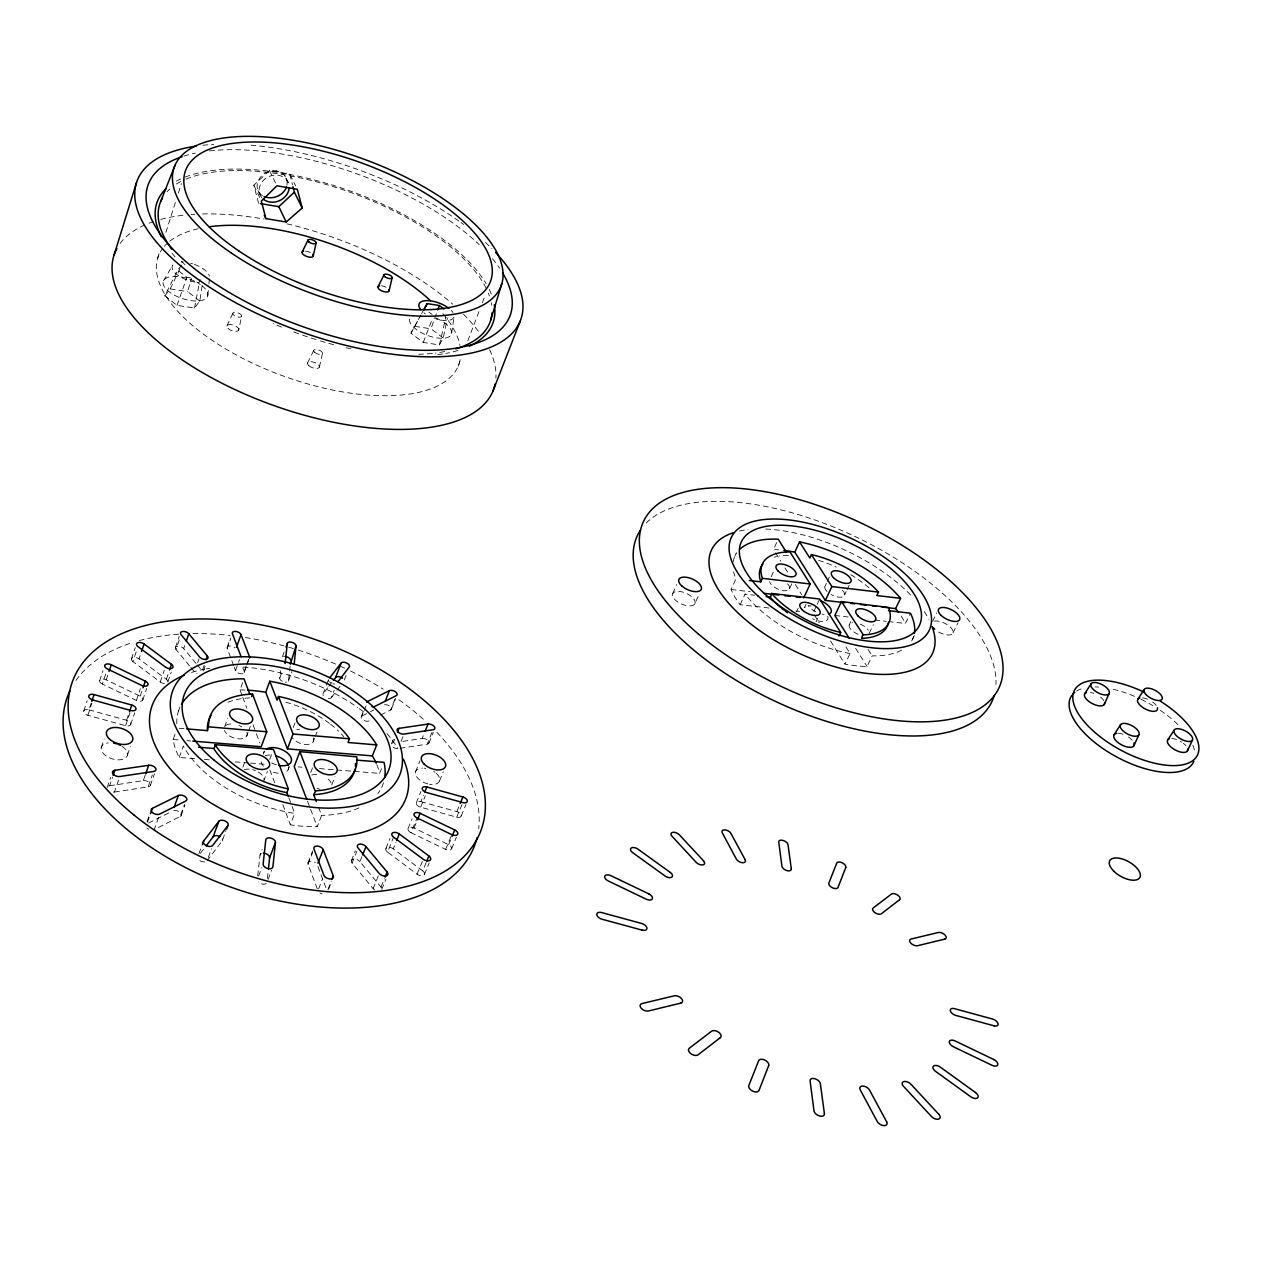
<?xml version="1.0" encoding="UTF-8"?>
<svg xmlns="http://www.w3.org/2000/svg" width="1262" height="1262" viewBox="0 0 1262 1262"><rect width="100%" height="100%" fill="white"/><g stroke="black" fill="none" stroke-linecap="round" stroke-linejoin="round"><path stroke-width="0.75" stroke-dasharray="5 3.75" d="M207.804 295.482L208.735 285.733M208.924 283.792L209.492 277.955M267.418 878.399L268.222 870.89M290.118 665.989L288.556 680.612A4.606 2.508 19.8 0 1 285.449 682.19M257.7 875.781L260.004 855.147L262.149 849.358M282.325 681.306A4.606 2.508 19.8 0 1 279.738 678.12L280.543 670.816M451.67 333.121L454.068 316.32M181.712 265.083L177.69 270.163L164.833 295.797L176.995 305.388L194.522 308.023L199.743 301.097L202.157 285.764M194.522 308.023L200.059 279.375M238.755 330.013A6.278 2.839 18.9 0 0 230.694 324.602A6.278 2.839 18.9 0 0 229.006 329.224A6.278 2.839 18.9 0 0 238.755 330.013L241.61 316.273A4.606 2.051 19 0 0 235.694 312.329A4.606 2.051 19 0 0 234.464 315.674A4.606 2.051 19 0 0 241.61 316.273M420.751 315.185L410.955 333.152L423.259 342.459L439.444 344.905L443.23 338.042L447.442 317.929M319.396 367.116L322.457 353.439M439.444 344.905L445.77 317.503M199.743 301.097L187.612 291.585L191.493 278.413M157.576 258.505L159.943 251.012M165.906 232.303L176.017 200.5M178.399 193.007L181.365 183.653M83.797 710.932L87.173 700.741M88.971 709.828L126.594 720.239A4.874 2.761 17.8 0 1 130.775 724.262A4.874 2.761 17.8 0 1 125.585 725.713L87.851 715.286A4.906 2.776 17.3 0 1 83.686 711.247A4.906 2.776 17.3 0 1 88.971 709.828L91.227 703.06M87.851 715.286L91.811 703.407M99.635 680.786L102.995 670.706M102.348 684.051A4.811 2.682 17.5 0 1 100.045 679.902A4.811 2.682 17.5 0 1 106.213 679.839L140.161 696.182A4.811 2.698 18 0 1 142.527 700.363A4.811 2.698 18 0 1 136.391 700.442L102.348 684.051L106.276 672.299M106.213 679.839L108.469 673.135M101.291 747.483L104.178 738.948M131.453 658.874L135.239 647.69M164.391 683.531A4.748 2.619 18.3 0 1 160.258 682.001L132.92 661.54L136.706 650.356M167.846 681.322A4.748 2.619 18.3 0 0 166.332 679.287L139.041 658.89L140.934 653.306M126.594 720.239L128.898 713.487M125.585 725.713L130.191 712.178M136.391 700.442L140.397 688.721M107.16 787.646L110.693 777.297M140.161 696.182L142.464 689.494M108.674 786.005A5.048 2.95 17.6 0 1 109.62 785.753L112.57 777.155M130.68 724.593L134.734 712.778M142.732 700.094L146.755 688.374M113.359 792.094A5.048 2.95 17.6 0 0 114.448 792.031L118.596 779.979M127.462 755.102L130.38 746.583M160.258 682.001L164.265 670.39M175.434 647.469L179.267 636.411M189.521 665.863L175.986 649.425L179.819 638.367M166.332 679.287L168.919 671.841M167.846 681.985L171.301 672.047M196.02 663.418L183.7 648.51L185.624 642.989M109.62 785.753L143.3 780.657L145.682 773.827M114.448 792.031L148.159 786.873L152.355 774.9M150.32 785.658L154.5 773.701M178.321 711.642L180.087 706.578M176.995 305.388L186.886 277.325L177.69 270.163M197.692 662.597L199.002 658.89M194.679 758.651L179.267 757.437A108.374 61.207 19.9 0 1 173.178 739.485L175.465 732.985M147.023 821.546L148.853 816.372M147.512 822.193L149.957 815.284M204.144 665.326L202.188 670.863L197.251 664.9M203.419 671.005L205.375 665.468M179.267 757.437L183.321 746A108.627 60.986 20 0 0 294.709 813.406L290.355 824.796A108.374 61.207 19.9 0 0 317.251 826.689L321.652 815.347L318.308 806.733M158.523 817.492L154.248 829.576L180.135 816.467L184.441 804.493M227.223 647.106L230.473 637.988M233.612 665.453L227.207 648.337L230.457 639.219M181.207 815.394L184.899 805.14M246.185 665.91L244.197 671.4A4.638 2.524 19.3 0 1 240.916 673.798A4.638 2.524 19.3 0 1 235.537 670.579L239.496 659.584M443.23 338.042L430.973 328.814L438.056 309.111M246.847 664.08L248.835 658.59M224.62 726.865L227.633 718.52M244.197 672.646L248.835 659.837M242.052 695.425L240.001 689.935L242.683 682.537M198.939 853.648L202.094 845.051M246.784 735.935L247.999 732.607M248.614 730.95L250.444 725.95M208.325 857.387L211.495 848.79M284.155 652.044L281.978 658.023A4.559 2.445 19.8 0 1 284.076 656.508M242.888 767.17L244.749 762.122M279.738 678.12L282.42 670.848M207.063 860.826L222.159 841.028L225.945 830.775M288.367 681.18L291.932 671.526M263.237 754.171L264.342 751.174A14.45 8.156 19.9 0 0 263.853 753.998M269.705 759.472L271.567 754.471M263.584 781.446L267.355 771.382M293.241 727.59L295.103 722.653M288.209 769.552L289.345 766.57M322.914 694.21L325.927 686.418M326.353 685.156L328.672 679.177M258.584 876.112L261.833 867.562M313.307 741.52L314.569 738.238M315.185 736.582L317.062 731.66M328.341 698.454A4.606 2.508 20.4 0 0 331.401 697.602L334.162 690.361M458.138 366.217L460.898 358.96M467.808 340.835L479.56 310.026M482.321 302.77L485.081 295.513M268.112 879.425L271.598 870.181M346.088 675.438L343.769 681.37A4.559 2.445 20.5 0 0 343.769 679.54M310.72 772.518L312.629 767.533M423.259 342.459L432.219 319.191M331.764 784.98L334.982 776.698M361.279 716.784L363.377 711.358M369.056 720.917A4.606 2.524 21 0 1 362.872 719.766A4.606 2.524 21 0 1 362.147 715.87L363.551 712.241M364.261 710.443L366.359 705.016M308.007 862.751L312.613 850.935M317.267 888.842L308.054 864.233L312.66 852.402M318.592 888.905L322.599 878.731M380.667 715.049L390.621 710.017L394.864 699.243M391.457 709.102L395.7 698.328M327.915 889.473L331.259 881.002M328.625 889.284L331.322 882.501M319.444 768.59L379.625 773.385L381.503 768.653M391.425 743.917L394.312 736.677M394.675 739.216L393.223 742.829A4.638 2.556 21.4 0 0 391.299 744.533M351.357 860.81L355.348 850.762M374.814 890.01A4.969 2.934 21.8 0 1 373.126 888.606L352.098 863.082L356.767 851.361M401.095 741.33L403.256 735.888M381.518 887.896A4.969 2.934 21.8 0 0 380.998 887.107L359.954 861.646L361.957 856.63M402.893 741.378L422.218 738.444L424.395 733.048M415.561 771.697L419.978 760.797M400.133 748.287L427.203 744.138L432.298 731.55M385.951 848.474L389.974 838.536M428.954 743.05L433.323 732.275M426.146 862.593L422.723 870.875A4.906 2.855 22.3 0 1 423.606 875.307A4.906 2.855 22.3 0 1 417.075 874.203L387.544 852.087L393.586 837.163M373.126 888.606L378.568 875.181M422.723 870.875L393.239 848.837L395.937 842.227M380.998 887.107L384.405 878.731M416.286 802.837L420.924 791.432M381.771 889.426L385.872 879.377M408.068 828.598L412.09 818.738M420.861 801.622L456.828 811.576A4.732 2.666 22.5 0 1 461.261 815.599A4.732 2.666 22.5 0 1 456.718 817.161L420.656 807.207A4.748 2.682 22 0 1 416.239 803.168A4.748 2.682 22 0 1 420.861 801.622L423.511 795.123M420.656 807.207L425.31 795.801M411.018 832.715A4.811 2.745 22 0 1 408.225 828.298A4.811 2.745 22 0 1 414.062 828.046L448.594 844.672A4.811 2.761 22.6 0 1 451.433 849.121A4.811 2.761 22.6 0 1 445.628 849.389L411.018 832.715L417.044 817.934M414.062 828.046L416.744 821.483M439.602 780.847L443.325 771.792M417.075 874.203L423.243 859.264M424.363 874.534L429.175 862.94M456.828 811.576L459.51 805.093M456.718 817.161L462.113 804.194M445.628 849.389L451.78 834.639M448.594 844.672L451.323 838.126M461.214 815.93L465.946 804.588M451.591 848.805L456.371 837.353M672.741 593.487L676.669 584.574M694.857 603.741A12.194 5.853 23.9 0 0 680.612 591.594A12.194 5.853 23.9 0 0 675.896 600.57A12.194 5.853 23.9 0 0 694.857 603.741L699.621 593.061M734.847 556.258L736.424 552.724M768.952 608L740.179 604.719A97.884 45.511 25.1 0 1 731.108 589.512L735.888 578.911A98.089 45.29 25.1 0 1 733.632 571.781M740.179 604.719L745.006 594.102L754.629 595.207M776.635 542.628L773.496 549.506A97.884 45.511 25.1 0 1 778.607 549.822M771.208 576.75L774.411 569.777M789.57 588.471L791.984 583.233M796.543 611.739L798.183 608.221M806.039 604.246L804.415 607.716A13.03 6.089 25.1 0 1 811.182 605.949M824.796 586.783L826.421 583.328M827.225 581.593L829.67 576.418M813.911 611.265L816.372 606.012M817.192 604.277L819.669 599.024M816.041 621.85L817.681 618.348M226.892 325.864L232.918 313.228M844.562 594.923L846.203 591.484M847.023 589.748L849.468 584.59M849.121 625.037L850.777 621.567M164.833 295.797L170.212 288.919L180.072 268.49M901.604 650.151A98.089 45.29 25.1 0 1 872.184 655.893L867.057 666.446A97.884 45.511 25.1 0 1 844.972 664.112L850.067 653.527L845.051 645.529M869.202 633.303L873.399 624.627M888.259 621.551L905.422 623.491L910.454 613.206M912.631 639.14L914.351 635.654M932.555 621.377L936.735 612.906M307.549 362.983L313.781 350.41M952.968 632.877L958.047 622.734M410.955 333.152L421.051 314.979M421.634 313.544L424.316 308.654M163.524 280.748L172.484 265.604M331.401 697.602L335.897 691.702M337.017 690.219L340.393 685.802M200.358 853.396L203.86 848.837M327.71 687.774L323.182 693.674A4.606 2.508 20.4 0 0 323.167 695.52M328.846 686.307L332.237 681.89M258.584 203.245L253.836 185.214L269.484 170.575L289.787 174.109L295.655 185.924M148.632 823.045L169.392 812.618M362.147 715.87L368.788 712.525M370.46 711.689L373.773 710.033M249.86 697.886L247.226 698.028A77.219 43.35 20 0 0 226.466 702.839M788.387 555.375L785.248 555.454A69.725 32.197 25.1 0 0 779.395 556.053M204.302 759.424L210.076 759.882M235.111 761.869L248.582 762.942M250.507 763.1L267.828 764.488M298.084 766.886L301.965 767.201M173.178 739.485L179.046 739.974M186.871 740.62L190.783 740.936M179.078 728.253L184.757 728.726M795.817 611.045L799.666 611.486M834.845 615.477L848.19 616.992M874.897 620.036L886.35 621.33M731.108 589.512L750.212 591.72M170.212 288.919L187.612 291.585M414.882 326.353L430.973 328.814M186.886 277.325L190.641 277.908M428.954 312.14L432.046 314.459M190.751 667.346L194.443 671.826A4.685 2.571 18.7 0 0 196.967 673.577M868.13 649.52L872.184 655.893M855.62 648.352L867.057 666.446M775.578 552.851L780.784 561.196M784.948 567.868L789.113 574.557M795.36 584.574L801.607 594.591M814.116 614.657L819.259 622.907M830.57 641.033L844.972 664.112M286.174 178.289L288.272 182.533M269.484 170.575L276.062 184.094M258.016 190.594L260.051 194.869M253.836 185.214L260.54 199.317M307.471 801.181L317.251 826.689M242.903 667.977L244.197 671.4M317.945 866.584L327.237 891.161M288.84 797.821L291.443 804.746M292.106 806.481L294.709 813.406M234.259 667.156L235.537 670.579M242.746 697.271L246.847 708.266M252.999 724.751L255.744 732.086M256.423 733.916L259.846 743.081M269.879 769.962L274.659 782.755M282.846 804.683L290.355 824.796M289.787 174.109L292.532 184.946M120.127 243.456A201.305 89.129 19.6 0 1 143.805 225.393M149.09 223.169A201.305 89.129 19.6 0 1 153.286 221.655M160.7 219.43A201.305 89.129 19.6 0 1 185.719 214.982M191.177 214.508A201.305 89.129 19.6 0 1 194.884 214.272M202.488 213.956A201.305 89.129 19.6 0 1 264.026 219.083M287.026 223.831A201.305 89.129 19.6 0 1 452.853 304.268M463.548 314.301A201.305 89.129 19.6 0 1 479.86 333.342M489.609 349.684A201.305 89.129 19.6 0 1 495.903 378.143M202.882 145.272A203.987 85.958 19.8 0 1 213.72 144.404M250.917 145.177A203.987 85.958 19.8 0 1 459.683 221.623M461.009 222.569A203.987 85.958 19.8 0 1 463.643 224.494M485.413 242.399A203.987 85.958 19.8 0 1 491.88 248.63M201.873 285.638A23.379 10.364 18.5 0 1 191.272 300.656A23.379 10.364 18.5 0 1 163.65 280.511A23.379 10.364 18.5 0 1 200.201 284.423M198.765 282.451A19.529 8.566 18.5 0 1 196.951 282.325M195.058 282.073A19.529 8.566 18.5 0 1 176.443 274.154A19.529 8.566 18.5 0 1 173.651 264.137M181.286 262.023A19.529 8.566 18.5 0 1 183.022 262.054M190.578 263.237A19.529 8.566 18.5 0 1 192.518 263.805M194.458 264.436A19.529 8.566 18.5 0 1 209.397 276.062M183.905 156.094A192.408 81.052 19.8 0 1 195.263 153.144M209.445 150.888A192.408 81.052 19.8 0 1 479.166 244.576M492.495 258.757A192.408 81.052 19.8 0 1 499.594 268.191M458.027 350.473A178.463 75.878 19.8 0 1 445.754 353.423M442.71 353.959A178.463 75.878 19.8 0 1 436.368 354.843M351.01 348.833A178.463 75.878 19.8 0 1 345.804 347.681M333.61 344.668A178.463 75.878 19.8 0 1 319.601 340.693M316.099 339.62A178.463 75.878 19.8 0 1 309.111 337.364M307.36 336.78A178.463 75.878 19.8 0 1 300.403 334.367M298.668 333.752A178.463 75.878 19.8 0 1 291.759 331.18M281.505 327.11A178.463 75.878 19.8 0 1 273.081 323.529M175.071 256.88A178.463 75.878 19.8 0 1 172.121 253.331M176.459 181.16A178.463 75.878 19.8 0 1 180.624 179.03M185.12 177.09A178.463 75.878 19.8 0 1 348.785 190.515A178.463 75.878 19.8 0 1 486.154 283.713M489.246 289.471A178.463 75.878 19.8 0 1 492.196 296.538M444.65 351.577A175.386 74.568 19.8 0 1 435.5 353.029M432.298 353.392A175.386 74.568 19.8 0 1 418.81 354.291M184.978 264.72A175.386 74.568 19.8 0 1 180.529 260.051M166.963 191.824A175.386 74.568 19.8 0 1 169.771 189.032M176.475 184A175.386 74.568 19.8 0 1 184.552 179.74M186.035 179.109A175.386 74.568 19.8 0 1 352.382 193.07A175.386 74.568 19.8 0 1 486.533 288.966M488.394 293.147A175.386 74.568 19.8 0 1 489.419 295.907M491.265 302.659A175.386 74.568 19.8 0 1 491.707 305.309M286.916 185.246A15.365 13.456 -17.2 0 0 285.37 176.712L284.313 175.26A15.381 13.267 -22.2 0 0 276.457 170.875M460.173 359.67A159.706 70.215 19.7 0 1 280.763 375.098A159.706 70.215 19.7 0 1 162.12 249.119M164.344 246.295A159.706 70.215 19.7 0 1 166.915 243.629M169.818 241.137A159.706 70.215 19.7 0 1 198.591 228.627M442.994 313.733A159.706 70.215 19.7 0 1 459.952 345.346M436.147 318.119A22.274 9.67 20.8 0 1 451.118 334.809A22.274 9.67 20.8 0 1 426.382 335.014A22.274 9.67 20.8 0 1 409.787 318.339M453.878 317.141A18.614 7.982 20.8 0 1 435.5 318.718M425.278 313.749A18.614 7.982 20.8 0 1 423.922 312.739M451.244 310.452A18.614 7.982 20.8 0 1 452.9 312.519M305.593 251.122A5.9 2.508 19.6 0 1 311.146 253.078M381.345 285.78A5.884 2.524 20.3 0 1 386.882 287.736M262.433 195.642A15.365 13.014 -26.7 0 1 261.029 194.6L258.789 192.061A15.333 12.699 -30.7 0 1 265.067 173.178L268.727 171.506A15.365 13.014 -26.7 0 1 276.473 170.859M261.881 197.771A15.396 13.156 -24.5 0 1 268.033 177.011A15.396 13.156 -24.5 0 1 288.824 184.157M422.218 738.444A4.606 2.524 21.8 0 1 428.307 740.747A4.606 2.524 21.8 0 1 427.203 744.138M397.262 748.634A4.638 2.556 21.4 0 1 393.176 747.246M334.84 683.988A4.622 2.492 20.5 0 1 332.789 683.752M330.739 682.931A4.622 2.492 20.5 0 1 329.871 682.363M329.161 681.701A4.622 2.492 20.5 0 1 328.42 679.729M227.207 648.337A4.606 2.477 19.1 0 1 229.479 645.986A4.606 2.477 19.1 0 1 234.827 647.848M384.484 704.78A4.559 2.477 21.2 0 1 390.242 706.483A4.559 2.477 21.2 0 1 390.621 710.017M387.544 852.087A4.874 2.824 21.8 0 1 386.724 847.717A4.874 2.824 21.8 0 1 393.239 848.837M266.314 883.432A5.08 3.045 20.1 0 1 258.284 881.917M260.004 855.147A5.016 2.981 20 0 1 261.423 853.475M173.73 810.583A5.016 2.95 18.6 0 1 180.119 812.412A5.016 2.95 18.6 0 1 180.135 816.467M148.806 829.292A5.08 3.013 18.3 0 1 146.881 828.03M436.337 773.369A12.872 7.146 22 0 1 439.192 781.746A12.872 7.146 22 0 1 429.506 784.238M427.834 783.891A12.872 7.146 22 0 1 415.655 774.805A12.872 7.146 22 0 1 422.518 768.101M424.064 768.164A12.872 7.146 22 0 1 425.688 768.369M433.718 771.413A12.872 7.146 22 0 1 435.09 772.36M75.988 680.455A216.733 123.092 19.9 0 1 131.769 642.815M139.262 640.607A216.733 123.092 19.9 0 1 180.545 634.076M193.023 633.603A216.733 123.092 19.9 0 1 230.141 635.464M245.396 637.531A216.733 123.092 19.9 0 1 283.855 645.844M288.651 647.185A216.733 123.092 19.9 0 1 293.431 648.589M298.195 650.056A216.733 123.092 19.9 0 1 338.626 665.421M340.141 666.099A216.733 123.092 19.9 0 1 346.135 668.876M350.599 671.037A216.733 123.092 19.9 0 1 383.222 689.194M398.934 699.732A216.733 123.092 19.9 0 1 425.783 721.454M436.904 732.37A216.733 123.092 19.9 0 1 478.661 828.803M383.522 782.771A108.627 60.986 20 0 1 377.985 793.451M358.96 807.885A108.627 60.986 20 0 1 321.652 815.347M176.79 723.804A108.627 60.986 20 0 1 179.709 707.887M285.811 702.224A77.219 43.35 20 0 1 329.461 723.378M330.565 724.214A77.219 43.35 20 0 1 338.626 731.25M341.308 733.995A77.219 43.35 20 0 1 343.769 736.787M121.988 746.284A13.63 7.84 17.7 0 1 123.802 758.935A13.63 7.84 17.7 0 1 103.736 753.919A13.63 7.84 17.7 0 1 108.343 742.876M191.619 672.441A135.113 76.02 20 0 1 204.57 669.175M206.274 668.86A135.113 76.02 20 0 1 209.729 668.292M243.077 667.077A135.113 76.02 20 0 1 357.714 707.54M359.323 708.692A135.113 76.02 20 0 1 364.055 712.21M387.008 733.664A135.113 76.02 20 0 1 397.861 748.413M244.181 769.725A12.21 6.988 19.6 0 1 249.497 769.142M252.542 769.646A12.21 6.988 19.6 0 1 255.555 770.625M258.363 772.028A12.21 6.988 19.6 0 1 264.042 779.679M288.683 766.712A14.418 8.171 19.9 0 1 286.143 771.729M278.318 773.18A14.418 8.171 19.9 0 1 271.125 771.445M263.411 766.192A14.418 8.171 19.9 0 1 261.565 758.636M265.257 755.733A14.418 8.171 19.9 0 1 271.504 755.07M313.323 737.954A11.863 6.61 20.2 0 1 306.634 744.485A11.863 6.61 20.2 0 1 292.453 738.049M296.728 729.688A11.863 6.61 20.2 0 1 299.473 729.673M240.001 689.935A108.374 61.207 19.9 0 1 246.279 690.109M376.817 764.677A108.374 61.207 19.9 0 1 379.625 773.385M246.91 732.354A12.005 6.736 19.3 0 1 238.408 738.854A12.005 6.736 19.3 0 1 224.462 730.446M225.851 725.476A12.005 6.736 19.3 0 1 232.997 723.978M238.944 725.461A12.005 6.736 19.3 0 1 241.705 726.833M319.964 789.255A12.068 6.846 20.6 0 1 316.967 788.277M311.809 775.042A12.068 6.846 20.6 0 1 316.983 774.458M328.104 779.017A12.068 6.846 20.6 0 1 331.496 784.885M276.299 764.804A14.45 8.156 19.9 0 1 271.645 762.911M143.3 780.657A4.985 2.903 18.1 0 1 149.894 783.134A4.985 2.903 18.1 0 1 148.159 786.873M222.27 838.851A5.032 2.981 19.3 0 1 222.159 841.028M204.665 861.93A5.095 3.045 19.1 0 1 197.645 857.844M308.054 864.233A4.985 2.95 20.8 0 1 309.884 861.378A4.985 2.95 20.8 0 1 315.311 862.593M322.11 893.89A5.032 3.013 21 0 1 319.933 892.881M352.098 863.082A4.938 2.903 21.4 0 1 353.423 859.217A4.938 2.903 21.4 0 1 359.954 861.646M132.92 661.54A4.732 2.603 17.9 0 1 132.589 657.676A4.732 2.603 17.9 0 1 139.041 658.89M175.986 649.425A4.654 2.524 18.5 0 1 177.548 646.191A4.654 2.524 18.5 0 1 183.7 648.51M858.144 634.297A10.916 5.08 25.6 0 1 849.484 627.324A10.916 5.08 25.6 0 1 852.781 622.655M860.163 624.091A10.916 5.08 25.6 0 1 868.335 630.195M913.704 636.363A98.089 45.29 25.1 0 1 911.18 641.727M850.067 653.527A98.089 45.29 25.1 0 1 745.006 594.102M733.19 562A98.089 45.29 25.1 0 1 736.235 553.639M901.178 616.108A97.884 45.511 25.1 0 1 905.422 623.491M824.086 614.405A13.046 6.058 25.1 0 1 822.083 614.073M815.804 611.786A13.046 6.058 25.1 0 1 808.137 605.413M842.417 590.253A10.743 4.922 25.1 0 1 842.701 596.847A10.743 4.922 25.1 0 1 831.074 594.544M826.926 591.436A10.743 4.922 25.1 0 1 826.673 584.874M739.39 531.034A122.004 56.474 25.1 0 1 748.082 529.583M765.718 529.046A122.004 56.474 25.1 0 1 912.016 596.437M924.21 611.549A122.004 56.474 25.1 0 1 928.8 619.2M827.714 616.203A13.03 6.089 25.1 0 1 824.291 621.314A13.03 6.089 25.1 0 1 812.539 618.743M787.52 583.77A10.822 5.032 24.7 0 1 783.481 590.695A10.822 5.032 24.7 0 1 769.615 581.656M774.174 557.236A69.725 32.197 25.1 0 1 776.714 556.574M818.612 560.375A69.725 32.197 25.1 0 1 836.296 567.111M850.762 574.683A69.725 32.197 25.1 0 1 869.486 588.234M646.254 523.036A195.72 91.542 25.1 0 1 851.251 534.725A195.72 91.542 25.1 0 1 995.986 684.525M934.196 621.172A11.721 5.316 26.2 0 1 948.819 625.794A11.721 5.316 26.2 0 1 951.359 634.502A11.721 5.316 26.2 0 1 937.082 631.095M1076.565 691.103A69.442 31.25 28.1 0 1 1083.348 688.279M1095.148 686.954A69.442 31.25 28.1 0 1 1098.508 687.064M1113.163 689.273A69.442 31.25 28.1 0 1 1135.784 696.861M1141.132 699.322A69.442 31.25 28.1 0 1 1152.9 705.647M1160.346 710.38A69.442 31.25 28.1 0 1 1179.465 726.186M1192.858 745.243A69.442 31.25 28.1 0 1 1194.893 752.704M1090.494 692.475A11.153 5.001 27.7 0 1 1093.902 693.39M1100.543 697.081A11.153 5.001 27.7 0 1 1103.808 700.599M1142.583 697.902A11.074 4.89 28 0 1 1147.6 699.258M1152.6 702.035A11.074 4.89 28 0 1 1156.229 705.49M1118.211 733.269A11.358 5.158 28.2 0 1 1123.243 734.342M1128.465 736.992A11.358 5.158 28.2 0 1 1132.487 740.542M1171.704 738.507A11.279 5.032 28.5 0 1 1178.424 740.289M1180.175 741.173A11.279 5.032 28.5 0 1 1181.831 742.198M1183.377 743.302A11.279 5.032 28.5 0 1 1185.87 745.7M308.89 365.712A6.278 2.855 19.7 0 0 319.097 367.636A6.278 2.855 19.7 0 0 312.44 361.815A6.278 2.855 19.7 0 0 308.89 365.712M314.759 352.398A4.606 2.067 19.8 0 0 322.236 353.833A4.606 2.067 19.8 0 0 317.346 349.574A4.606 2.067 19.8 0 0 314.759 352.398"/><path stroke-width="1.5" d="M275.447 842.448L272.907 866.757A5.095 3.029 20.1 0 1 267.686 868.524A5.095 3.029 20.1 0 1 263.127 864.139L265.793 839.829A5.032 2.966 20.1 0 1 270.951 838.142A5.032 2.966 20.1 0 1 275.447 842.448L269.626 857.75L268.427 869.013M294.141 664.254L296.049 646.049A4.575 2.445 19.9 0 0 291.932 642.326A4.575 2.445 19.9 0 0 287.294 643.557L285.969 647.169M290.307 664.159L296.049 646.049M285.102 663.56L287.294 643.557M313.228 256.107L316.084 243.03M389.075 290.828L392.119 277.814M490.681 320.185L501.803 283.761M114.022 255.239L136.548 182.501M91.795 701.356L94.051 694.573L131.769 705.048A4.89 2.745 17.9 0 1 135.981 709.086A4.89 2.745 17.9 0 1 130.775 710.49L92.946 700A4.922 2.761 17.3 0 1 88.766 695.977A4.922 2.761 17.3 0 1 94.051 694.573M109.021 671.447L111.261 664.743L145.319 681.133A4.827 2.682 18 0 1 147.701 685.298A4.827 2.682 18 0 1 141.549 685.376L107.396 668.939A4.827 2.666 17.6 0 1 105.077 664.79A4.827 2.666 17.6 0 1 111.261 664.743M141.581 651.444L144.105 643.999A4.748 2.587 18 0 0 137.637 642.768A4.748 2.587 18 0 0 137.984 646.617L165.417 667.077A4.764 2.603 18.3 0 0 171.9 668.292A4.764 2.603 18.3 0 0 171.506 664.38L144.105 643.999M129.465 711.8L131.769 705.048M143.032 687.822L145.319 681.133M113.154 775.436L114.921 770.262L148.664 765.293A5.001 2.887 18.2 0 1 155.289 767.769A5.001 2.887 18.2 0 1 153.538 771.492L119.78 776.524A5.064 2.934 17.7 0 1 113.091 774.032A5.064 2.934 17.7 0 1 114.921 770.262M169.565 669.98L171.506 664.38M186.271 641.159L188.827 633.792A4.669 2.508 18.5 0 0 182.659 631.457A4.669 2.508 18.5 0 0 181.097 634.676L199.648 657.045A4.701 2.556 18.8 0 0 205.864 659.395A4.701 2.556 18.8 0 0 207.394 656.098L188.827 633.792M145.682 773.827L148.664 765.293M150.557 813.564L152.386 808.39L178.352 795.486A5.032 2.934 18.7 0 1 185.214 796.685A5.032 2.934 18.7 0 1 185.672 801.07L159.753 814.053A5.095 2.997 18.3 0 1 152.781 812.854A5.095 2.997 18.3 0 1 152.386 808.39M206.1 659.789L207.394 656.098M174.077 807.459L178.352 795.486M236.451 647.359L241.026 634.612A4.622 2.461 19.2 0 0 235.678 631.442A4.622 2.461 19.2 0 0 232.413 633.745L240.805 655.924A4.654 2.508 19.3 0 0 241.184 656.603M186.65 728.884L207.441 730.635L208.703 724.104A77.282 43.287 20 0 1 248.582 694.289L252.526 694.1L266.755 731.771L261.218 746.741L192.739 741.094M438.056 309.111L439.334 305.53L427.219 303.621L424.316 308.654M286.884 792.631L286.001 792.473A77.219 43.35 20 0 1 214.098 749.044L215.139 744.675L273.444 749.454L288.32 788.845L286.884 792.631L288.193 796.101M251.627 696.577L252.526 694.1M202.425 844.388L203.687 840.949L218.847 821.31A5.048 2.966 19.3 0 1 225.204 821.057A5.048 2.966 19.3 0 1 227.838 825.663L226.576 829.071M372.353 755.891L287.42 748.902L265.714 692.27L269.784 681.228A108.627 60.986 20 0 1 376.691 744.895L372.353 755.891A108.374 61.207 19.9 0 1 376.186 763.21M206.195 845.808L213.199 836.69L218.847 821.31M376.691 744.895L348.012 742.482L349.448 738.775L347.46 735.92A77.282 43.287 20 0 0 282.83 697.397L278.476 696.466L277.104 700.173L269.784 681.228M287.42 748.902L293.036 733.995L278.476 696.466M316.305 801.544L313.639 794.65L315.894 790.848A77.282 43.287 20 0 0 356.736 756.821L299.867 751.631L294.204 766.586L306.776 799.367M333.373 680.423L335.629 677.473L341.103 663.086A4.559 2.429 20.6 0 1 346.719 663.039A4.559 2.429 20.6 0 1 349.274 666.983L338.042 681.654M493.032 390.889L520.244 321.005M317.945 863.129L323.23 849.641A5.001 2.934 20.8 0 0 317.361 846.092A5.001 2.934 20.8 0 0 313.97 849.026L323.94 875.339A5.048 2.997 21.1 0 0 329.871 878.951A5.048 2.997 21.1 0 0 333.278 875.923L323.23 849.641M385.162 701.435L389.374 690.661A4.575 2.461 21.2 0 1 395.495 691.828A4.575 2.461 21.2 0 1 396.268 695.646L374.704 706.452A4.622 2.508 21 0 1 372.022 706.72M160.81 201.242L174.976 165.417M331.938 879.298L333.278 875.923M397.546 731.976L398.981 728.348L428.007 724.072A4.622 2.508 21.8 0 1 434.112 726.376A4.622 2.508 21.8 0 1 433.024 729.751L403.982 734.074A4.654 2.54 21.5 0 1 397.814 731.755A4.654 2.54 21.5 0 1 398.981 728.348M362.636 854.973L365.98 846.613A4.953 2.887 21.4 0 0 359.418 844.152A4.953 2.887 21.4 0 0 358.092 848.017L379.247 873.509A4.985 2.918 21.8 0 0 385.856 875.97A4.985 2.918 21.8 0 0 387.134 872.026L365.98 846.613M425.12 731.266L428.007 724.072M396.599 840.571L399.281 833.945A4.89 2.808 21.8 0 0 392.75 832.81A4.89 2.808 21.8 0 0 393.586 837.163L423.243 859.264A4.922 2.839 22.3 0 0 429.79 860.4A4.922 2.839 22.3 0 0 428.891 855.983L399.281 833.945M385.099 877.058L387.134 872.026M424.837 791.858L426.824 786.983L462.886 797A4.748 2.65 22.5 0 1 467.334 801.039A4.748 2.65 22.5 0 1 462.791 802.569L426.635 792.536A4.764 2.666 22 0 1 422.202 788.513A4.764 2.666 22 0 1 426.824 786.983M417.422 819.843L420.088 813.296L454.73 829.954A4.827 2.745 22.6 0 1 457.601 834.387A4.827 2.745 22.6 0 1 451.78 834.639L417.044 817.934A4.827 2.745 22 0 1 414.236 813.533A4.827 2.745 22 0 1 420.088 813.296M426.84 860.952L428.891 855.983M460.188 803.468L462.886 797M452.001 836.501L454.73 829.954M1104.234 704.527L1109.046 693.706A10.285 4.575 27.6 0 0 1097.861 682.947A10.285 4.575 27.6 0 0 1093.302 689.494A10.285 4.575 27.6 0 0 1109.046 693.706M1133.875 745.826L1138.813 734.91A10.475 4.717 28.1 0 0 1127.345 723.836A10.475 4.717 28.1 0 0 1122.864 730.698A10.475 4.717 28.1 0 0 1138.813 734.91M749.312 580.488L760.797 581.845L762.406 578.327L761.696 576.008A69.789 32.134 25.1 0 1 786.841 551.983L789.98 551.92L810.188 583.99L803.689 597.936M780.736 607.479A69.725 32.197 25.1 0 1 770.435 597.478L771.666 593.455L819.669 599.024L840.697 632.42L839.025 635.953M844.862 602.7L825.332 600.444L794.808 552.157L799.556 541.871A98.089 45.29 25.1 0 1 900.579 598.346L895.594 608.6A97.884 45.511 25.1 0 1 898.56 612.354M900.579 598.346L876.838 595.538L878.494 592.099L876.238 589.638A69.789 32.134 25.1 0 0 815.189 555.485L811.45 554.586L809.857 558.041L799.556 541.871M1187.384 750.953L1192.385 740.163A10.396 4.606 28.5 0 0 1180.838 729.168A10.396 4.606 28.5 0 0 1176.673 735.998A10.396 4.606 28.5 0 0 1192.385 740.163M825.332 600.444L831.879 586.562L811.45 554.586M841.454 601.564L863.35 634.849A69.789 32.134 25.1 0 0 888.511 607.464L841.454 601.564L834.845 615.477L849.389 638.493M862.719 634.865L861.662 638.367A69.725 32.197 25.1 0 0 888.338 622.687M302.123 252.179L307.944 240.159M377.985 286.916L383.979 274.942M423.701 310.121L427.219 303.621M1084.799 693.674L1091.109 683.704M1114.062 734.736L1120.546 724.688M1137.646 699.59L1144.019 689.699M1167.681 739.958L1174.228 730.035M227.838 825.663L212.757 845.351A5.111 3.029 19.2 0 1 206.305 845.635A5.111 3.029 19.2 0 1 203.687 840.949M329.808 677.71L341.103 663.086M260.429 203.561L278.807 206.668L294.377 192.155L292.989 186.744M286.222 222.017L302.186 207.978L297.327 189.3L276.883 185.782L261.376 201.084L265.872 218.626L286.222 222.017L278.807 206.668M389.374 690.661L367.778 701.404A4.622 2.508 21 0 0 366.895 702.319M279.028 195.515L277.214 196.367A15.381 13.267 -22.2 0 1 267.544 197.503A15.365 13.014 -26.7 0 1 264.01 196.478M313.639 794.65L314.443 794.618A77.219 43.35 20 0 0 354.953 769.268M198.544 747.23L213.767 748.476M357.114 760.15L384.011 762.343A108.627 60.986 20 0 1 384.721 777.581M208.798 726.849L266.755 731.771M293.036 733.995L349.448 738.775M763.573 593.282L771.224 594.165M775.042 594.607L778.859 595.049M784.585 595.711L790.312 596.374M796.054 597.036L799.871 597.478M850.714 603.378L854.611 603.835M860.463 604.514L866.316 605.192M872.184 605.87L876.08 606.328M881.933 607.006L895.594 608.6M766.176 596.547L770.025 596.989M888.464 610.666L910.454 613.206A98.089 45.29 25.1 0 1 914.398 633.429M762.406 578.327L810.188 583.99M831.879 586.562L878.494 592.099M288.32 788.845L287.436 788.687A77.282 43.287 20 0 1 215.471 745.243L215.139 744.675M840.697 632.42L839.956 632.262A69.789 32.134 25.1 0 1 772.06 593.945L771.666 593.455M439.334 305.53L443.972 308.985M786.352 552.141L778.212 539.174A98.089 45.29 25.1 0 0 740.131 549.002M294.377 192.155L302.186 207.978M264.247 215.203L265.872 218.626M299.867 751.631L315.09 790.88M241.026 634.612L249.497 656.761A4.654 2.508 19.3 0 1 249.497 658.007M249.876 694.368L244.023 678.83A108.627 60.986 20 0 0 181.539 704.322M760.797 581.845L760.087 579.542A69.725 32.197 25.1 0 1 762.911 564.051M207.441 730.635L207.347 727.89A77.219 43.35 20 0 1 211.022 715.396M495.13 383.948A201.305 89.129 19.6 0 1 273.46 405.402A201.305 89.129 19.6 0 1 116.909 248.488M495.493 252.384A203.987 85.958 19.8 0 1 440.138 356.704A203.987 85.958 19.8 0 1 178.194 263.79A203.987 85.958 19.8 0 1 195.989 146.14M502.591 272.86A192.408 81.052 19.8 0 1 300.861 325.959A192.408 81.052 19.8 0 1 182.138 156.677M494.325 304.757A178.463 75.878 19.8 0 1 469.417 346.151M161.268 236.688A178.463 75.878 19.8 0 1 166.032 188.732M491.975 312.96A175.386 74.568 19.8 0 1 455.724 348.864M171.664 249.198A175.386 74.568 19.8 0 1 162.467 197.945M209.208 226.75A159.706 70.215 19.7 0 1 430.421 300.624M388.87 289.661A5.884 2.524 20.3 0 1 386.062 291.979A5.884 2.524 20.3 0 1 379.057 289.156A5.884 2.524 20.3 0 1 379.436 285.859M312.629 254.34A5.9 2.508 19.6 0 1 310.799 257.227A5.9 2.508 19.6 0 1 303.353 254.593A5.9 2.508 19.6 0 1 303.653 251.17M420.688 309.6A18.614 7.982 20.8 0 1 426.146 300.64A18.614 7.982 20.8 0 1 448.925 308.385M286.458 187.013A15.365 13.456 -17.2 0 1 279.028 195.515M289.172 187.628A15.396 13.156 -24.5 0 1 279.344 200.737A15.396 13.156 -24.5 0 1 263.127 199.017M335.629 677.473A4.559 2.445 20.5 0 1 342.586 678.23M285.038 656.508A4.559 2.445 19.8 0 1 290.702 660.499M263.411 853.175A5.016 2.981 20 0 1 269.626 857.75M477.036 837.716A216.733 123.092 19.9 0 1 229.842 886.792A216.733 123.092 19.9 0 1 69.852 691.024M355.49 763.526A77.219 43.35 20 0 1 355.379 766.428M113.501 743.066A13.63 7.84 17.7 0 1 117.082 743.965M118.802 744.612A13.63 7.84 17.7 0 1 120.458 745.4M403.493 759.282A135.113 76.02 20 0 1 249.024 821.72A135.113 76.02 20 0 1 184.22 675.154M266.44 749.029A14.45 8.156 19.9 0 1 289.755 755.402A14.45 8.156 19.9 0 1 278.728 765.403M276.268 755.985A14.418 8.171 19.9 0 1 288.272 765.166M247.873 690.188A108.374 61.207 19.9 0 1 265.714 692.27M213.199 836.69A5.032 2.981 19.3 0 1 220.077 836.69M787.504 612.717A69.725 32.197 25.1 0 1 785.169 610.997M784.033 610.13A69.725 32.197 25.1 0 1 781.825 608.363M932.161 626.693A122.004 56.474 25.1 0 1 797.379 652.501A122.004 56.474 25.1 0 1 733.096 532.785M783.876 550.358A97.884 45.511 25.1 0 1 794.808 552.157M820.6 600.696A13.046 6.058 25.1 0 1 828.992 614.01M994.282 695.188A195.72 91.542 25.1 0 1 776.477 701.877A195.72 91.542 25.1 0 1 640.481 530.087M934.732 629.265A11.721 5.316 26.2 0 1 932.949 627.356M1160.393 701.167A69.536 31.14 28.1 0 1 1178.361 765.403A69.536 31.14 28.1 0 1 1075.776 709.023A69.536 31.14 28.1 0 1 1143.498 691.876M1193.884 761.286A69.442 31.25 28.1 0 1 1116.823 757.026A69.442 31.25 28.1 0 1 1071.848 695.394M1073.173 693.816A69.442 31.25 28.1 0 1 1074.751 692.381M1104.629 702.792A11.153 5.001 27.7 0 1 1091.614 703.234A11.153 5.001 27.7 0 1 1086.377 692.601M1157.396 707.73A11.074 4.89 28 0 1 1144.792 708.708A11.074 4.89 28 0 1 1139.901 697.996M1133.954 742.924A11.358 5.158 28.2 0 1 1128.149 747.167A11.358 5.158 28.2 0 1 1115.403 740.037A11.358 5.158 28.2 0 1 1116.823 733.332M1187.684 749.155A11.279 5.032 28.5 0 1 1174.875 749.77A11.279 5.032 28.5 0 1 1169.196 738.838M768.684 1065.585L759.014 1090.447A5.663 3.36 28.2 0 1 752.688 1091.125A5.663 3.36 28.2 0 1 748.839 1085.509L758.636 1060.727A5.6 3.281 28.1 0 1 764.867 1060.096A5.6 3.281 28.1 0 1 768.684 1065.585M845.777 867.436L838.015 887.423A5.08 2.698 27.2 0 1 832.447 887.77A5.08 2.698 27.2 0 1 828.866 883.053L836.738 863.129A5.016 2.634 27.1 0 1 842.227 862.829A5.016 2.634 27.1 0 1 845.777 867.436M720.35 1037.648L698.075 1054.795A5.632 3.344 27.2 0 1 690.85 1053.691A5.632 3.344 27.2 0 1 689.273 1048.249L711.626 1031.196A5.569 3.265 27.3 0 1 718.741 1032.316A5.569 3.265 27.3 0 1 720.35 1037.648M899.554 899.743L881.349 913.751A5.095 2.713 27.8 0 1 874.96 912.647A5.095 2.713 27.8 0 1 873.178 907.993L891.445 894.064A5.048 2.65 27.8 0 1 897.755 895.184A5.048 2.65 27.8 0 1 899.554 899.743M680.691 1003.148L648.51 1010.957A5.553 3.281 26.2 0 1 641.206 1008.228A5.553 3.281 26.2 0 1 642.042 1003.558L674.223 995.828A5.505 3.202 26.5 0 1 681.433 998.526A5.505 3.202 26.5 0 1 680.691 1003.148M944.812 939.102L917.553 945.711A5.158 2.745 28.4 0 1 910.88 943.203A5.158 2.745 28.4 0 1 911.085 939.038L938.36 932.492A5.111 2.698 28.6 0 1 944.954 934.984A5.111 2.698 28.6 0 1 944.812 939.102M642.137 930.126L601.942 919.193A5.363 3.076 24.9 0 1 596.768 914.508A5.363 3.076 24.9 0 1 601.643 912.568L641.711 923.484A5.348 3.045 25.5 0 1 646.933 928.169A5.348 3.045 25.5 0 1 642.137 930.126M994.014 1025.801L955.776 1015.389A5.3 2.887 29.4 0 1 950.318 1010.72A5.3 2.887 29.4 0 1 954.435 1008.653L992.563 1019.033A5.3 2.855 29.8 0 1 998.053 1023.703A5.3 2.855 29.8 0 1 994.014 1025.801M648.873 893.906L610.95 875.702A5.269 2.95 24.8 0 0 604.845 876.049A5.269 2.95 24.8 0 0 608.221 880.939L646.239 899.207A5.269 2.966 25.3 0 0 652.312 898.844A5.269 2.966 25.3 0 0 648.873 893.906M993.683 1059.481L955.05 1040.929A5.395 2.966 29.7 0 0 949.371 1041.497A5.395 2.966 29.7 0 0 953.331 1046.719L992.09 1065.333A5.411 2.966 30.2 0 0 997.721 1064.734A5.411 2.966 30.2 0 0 993.683 1059.481M670.343 872.484L638.004 849.168A5.174 2.855 24.9 0 0 631.3 847.985A5.174 2.855 24.9 0 0 632.641 852.607L665.042 876.002A5.19 2.871 25.4 0 0 671.763 877.169A5.19 2.871 25.4 0 0 670.343 872.484M975.479 1092.498L940.269 1067.116A5.474 3.06 29.9 0 0 933.517 1066.059A5.474 3.06 29.9 0 0 935.536 1071.328L970.825 1096.804A5.505 3.076 30.4 0 0 977.577 1097.845A5.505 3.076 30.4 0 0 975.479 1092.498M703.549 860.858L679.413 834.86A5.095 2.761 25.2 0 0 672.741 832.336A5.095 2.761 25.2 0 0 672.031 836.264L696.167 862.34A5.127 2.792 25.6 0 0 702.902 864.88A5.127 2.792 25.6 0 0 703.549 860.858M938.77 1114.236L910.912 1084.232A5.537 3.139 29.8 0 0 903.781 1081.566A5.537 3.139 29.8 0 0 903.529 1086.345L931.388 1116.444A5.6 3.187 30.3 0 0 938.597 1119.142A5.6 3.187 30.3 0 0 938.77 1114.236M745.132 859.706L730.966 833.472A5.032 2.698 25.7 0 0 724.877 829.907A5.032 2.698 25.7 0 0 722.274 832.825L736.377 859.106A5.095 2.745 26.1 0 0 742.545 862.719A5.095 2.745 26.1 0 0 745.132 859.706M886.634 1121.76L869.55 1090.1A5.584 3.218 29.4 0 0 862.782 1086.046A5.584 3.218 29.4 0 0 860.227 1089.816L877.248 1121.524A5.647 3.281 29.9 0 0 884.094 1125.641A5.647 3.281 29.9 0 0 886.634 1121.76M791.29 868.871L788.024 844.72A5.016 2.65 26.4 0 0 782.992 840.445A5.016 2.65 26.4 0 0 778.764 842.133L781.935 866.268A5.064 2.713 26.6 0 0 787.015 870.622A5.064 2.713 26.6 0 0 791.29 868.871M824.401 1113.62L820.363 1083.727A5.6 3.265 28.8 0 0 814.731 1078.679A5.6 3.265 28.8 0 0 810.094 1081.013L814.006 1110.907A5.679 3.344 29.2 0 0 819.716 1116.05A5.679 3.344 29.2 0 0 824.401 1113.62M231.561 253.189A173.856 72.013 19.9 0 0 500.604 287.073A173.856 72.013 19.9 0 0 281.174 138.52A173.856 72.013 19.9 0 0 231.561 253.189M238.565 250.744A162.23 67.201 19.9 0 0 489.924 282.83A162.23 67.201 19.9 0 0 285.717 144.073A162.23 67.201 19.9 0 0 238.565 250.744M384.973 276.725A4.307 1.83 20.3 0 0 391.93 278.145A4.307 1.83 20.3 0 0 387.245 274.248A4.307 1.83 20.3 0 0 384.973 276.725M308.859 241.91A4.322 1.814 19.6 0 0 315.879 243.361A4.322 1.814 19.6 0 0 311.304 239.512A4.322 1.814 19.6 0 0 308.859 241.91M1113.747 871.143A17.242 8.329 29.3 0 0 1139.838 877.516A17.242 8.329 29.3 0 0 1120.798 858.57A17.242 8.329 29.3 0 0 1113.747 871.143M424.363 764.33A12.904 7.115 22 0 0 445.139 767.233A12.904 7.115 22 0 0 430.957 753.777A12.904 7.115 22 0 0 424.363 764.33M134.34 815.315A217.395 122.477 19.9 0 0 479.923 833.046A217.395 122.477 19.9 0 0 215.928 619.327A217.395 122.477 19.9 0 0 134.34 815.315M249.466 764.819A12.257 6.957 19.7 0 0 269.232 766.349A12.257 6.957 19.7 0 0 255.019 754.045A12.257 6.957 19.7 0 0 249.466 764.819M206.369 764.125A121.073 67.422 20 0 0 399.218 776.177A121.073 67.422 20 0 0 253.504 657.092A121.073 67.422 20 0 0 206.369 764.125M110.173 739.658A13.677 7.793 17.7 0 0 132.368 740.778A13.677 7.793 17.7 0 0 116.262 727.48A13.677 7.793 17.7 0 0 110.173 739.658M299.883 725.114A11.894 6.578 20.3 0 0 318.939 726.723A11.894 6.578 20.3 0 0 304.994 714.876A11.894 6.578 20.3 0 0 299.883 725.114M214.335 760.339A108.958 60.671 20 0 0 388.049 771.603A108.958 60.671 20 0 0 257.369 664.269A108.958 60.671 20 0 0 214.335 760.339M317.567 770.214A12.099 6.815 20.6 0 0 336.907 771.713A12.099 6.815 20.6 0 0 322.662 759.535A12.099 6.815 20.6 0 0 317.567 770.214M232.807 719.324A12.052 6.704 19.4 0 0 252.274 720.965A12.052 6.704 19.4 0 0 238.376 709.007A12.052 6.704 19.4 0 0 232.807 719.324M858.034 615.951A10.948 5.048 25.5 0 0 875.323 620.588A10.948 5.048 25.5 0 0 864.154 609.294A10.948 5.048 25.5 0 0 858.034 615.951M801.985 609.578A11.042 5.158 25 0 0 819.527 614.263A11.042 5.158 25 0 0 808.469 602.873A11.042 5.158 25 0 0 801.985 609.578M757.831 595.822A109.289 49.975 25.1 0 0 927.791 632.893A109.289 49.975 25.1 0 0 805.393 522.689A109.289 49.975 25.1 0 0 757.831 595.822M833.456 577.649A10.759 4.89 25.1 0 0 850.509 582.271A10.759 4.89 25.1 0 0 839.624 571.292A10.759 4.89 25.1 0 0 833.456 577.649M778.086 570.992A10.853 4.985 24.6 0 0 795.375 575.661A10.853 4.985 24.6 0 0 784.585 564.603A10.853 4.985 24.6 0 0 778.086 570.992M769.284 597.888A98.357 44.975 25.1 0 0 919.477 625.226A98.357 44.975 25.1 0 0 802.474 527.421A98.357 44.975 25.1 0 0 769.284 597.888M698.123 633.776A196.257 90.943 25.1 0 0 998.684 688.468A196.257 90.943 25.1 0 0 766.728 491.991A196.257 90.943 25.1 0 0 698.123 633.776M941.168 615.414A11.752 5.285 26.1 0 0 959.404 619.989A11.752 5.285 26.1 0 0 946.642 607.953A11.752 5.285 26.1 0 0 941.168 615.414M682.206 586.294A12.226 5.805 23.9 0 0 701.199 589.496A12.226 5.805 23.9 0 0 686.907 577.365A12.226 5.805 23.9 0 0 682.206 586.294M1145.991 694.573A10.206 4.48 28 0 0 1161.781 699.574A10.206 4.48 28 0 0 1151.559 688.831A10.206 4.48 28 0 0 1145.991 694.573"/></g></svg>
